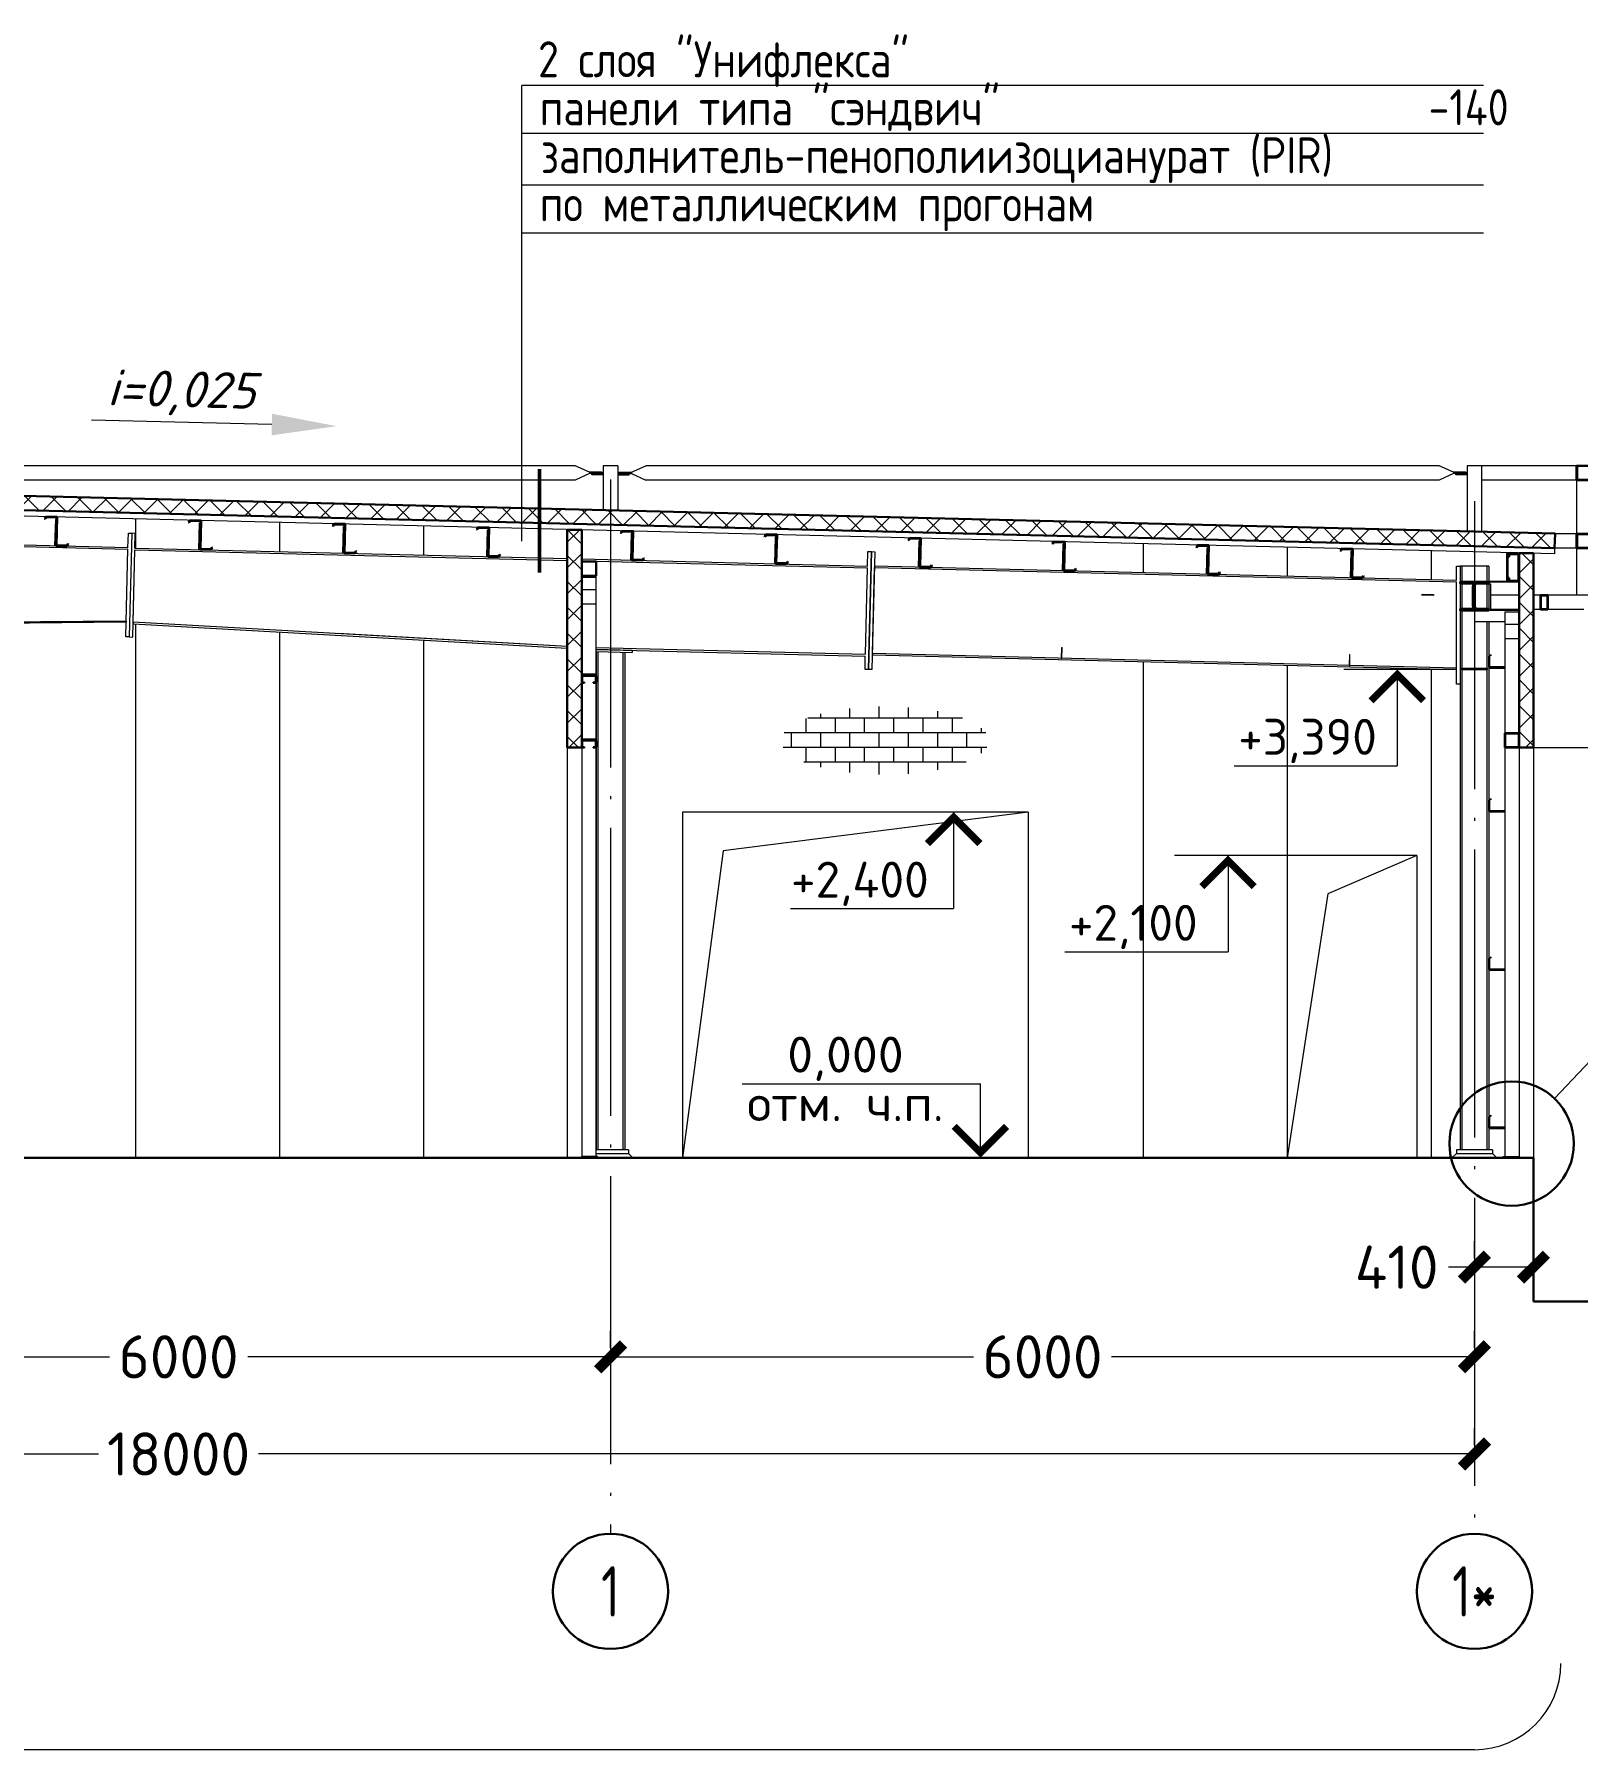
# Model space of a CAD drawing. Extents: x -965262 to 1142518, y -357520 to 71675.
# Drawn here: x -279028 to -268309, y -220285 to -208366 of the extents above; entities that cross this region are included whole.
import ezdxf

# ---------------------------------------------------------------- set-up
doc = ezdxf.new("R2010")
doc.units = 0
doc.header["$LTSCALE"] = 10
doc.linetypes.add('DOTE', pattern=[2.42, 2, -0.2, 0.02, -0.2])
doc.layers.get('0').update_dxf_attribs({"linetype": 'CONTINUOUS', "lineweight": 30})
doc.layers.get('Defpoints').update_dxf_attribs({"linetype": 'CONTINUOUS'})
doc.layers.add('DOTE', color=7, linetype='DOTE', lineweight=9)
doc.styles.add('GOST 2.304', font='isocpeur.ttf', dxfattribs={"width": 0.75, "height": 250})
doc.styles.get("Standard").update_dxf_attribs({"font": 'isocpeur.ttf', "height": 300})
doc.dimstyles.get("Standard").update_dxf_attribs({"dimscale": 100, "dimtxt": 300, "dimasz": 1.8, "dimexe": 1.8, "dimexo": 0.625, "dimgap": 0.9, "dimtad": 0, "dimdec": 0, "dimzin": 0, "dimdsep": 46, "dimtxsty": 'Standard', "dimblk": 'ARCHTICK', "dimcen": 0.9, "dimclrd": 256, "dimclre": 256, "dimclrt": 256, "dimadec": 0, "dimazin": 0, "dimtfac": 1, "dimtdec": 0, "dimtofl": 0, "dimtmove": 0, "dimatfit": 3, "dimfxl": 1, "dimtolj": 1, "dimtzin": 0, "dimlwd": 15, "dimlwe": 15, "dimarcsym": 0})
pattern_1 = [(45, (-343532.66, -364156.34), (-89.80256, 89.80256), []), (135, (-343532.66, -364156.34), (-89.80256, -89.80256), [])]

# ---------------------------------------------------------------- blocks, each defined once
blk = doc.blocks.new('_ArchTick')
at = {"color": 0, "linetype": 'ByBlock', "lineweight": 0, "const_width": 0.4}
blk.add_lwpolyline([(-0.5, -0.5), (0.5, 0.5)], dxfattribs=at)
blk = doc.blocks.new('*D94')
at = {"lineweight": 15, "transparency": 16777216}
for p, q in [((-268616, -216234), (-268616, -217112)), ((-269026, -216869), (-269026, -216752)), ((-269026, -216932), (-269206, -216932)), ((-268616, -216932), (-269026, -216932))]:
    blk.add_line(p, q, dxfattribs=at)
at = {"layer": 'Defpoints', "color": 0, "lineweight": 15, "transparency": 16777216}
for p in [(-268616, -216171), (-269026, -216932), (-268616, -216932)]:
    blk.add_point(p, dxfattribs=at)
at = {"lineweight": 15, "transparency": 16777216, "xscale": 180, "yscale": 180, "zscale": 180, "rotation": 180}
blk.add_blockref('_ArchTick', (-269026, -216932), dxfattribs=at)
at = {"lineweight": 15, "transparency": 16777216, "xscale": 180, "yscale": 180, "zscale": 180}
blk.add_blockref('_ArchTick', (-268616, -216932), dxfattribs=at)
at = {"lineweight": 15, "transparency": 16777216, "insert": (-269566, -216932), "char_height": 300, "attachment_point": 5}
blk.add_mtext('\\A1;410', dxfattribs=at)
blk = doc.blocks.new('*D83')
at = {"lineweight": 15, "transparency": 16777216}
for p, q in [((-281026, -217492), (-281026, -217375)), ((-275026, -217492), (-275026, -217375)), ((-281026, -217555), (-278506, -217555)), ((-275026, -217555), (-277546, -217555))]:
    blk.add_line(p, q, dxfattribs=at)
at = {"layer": 'Defpoints', "color": 0, "lineweight": 15, "transparency": 16777216}
for p in [(-281026, -217555), (-275026, -217555), (-275026, -217555)]:
    blk.add_point(p, dxfattribs=at)
at = {"lineweight": 15, "transparency": 16777216, "xscale": 180, "yscale": 180, "zscale": 180, "rotation": 180}
blk.add_blockref('_ArchTick', (-281026, -217555), dxfattribs=at)
at = {"lineweight": 15, "transparency": 16777216, "xscale": 180, "yscale": 180, "zscale": 180}
blk.add_blockref('_ArchTick', (-275026, -217555), dxfattribs=at)
at = {"lineweight": 15, "transparency": 16777216, "insert": (-278026, -217555), "char_height": 300, "attachment_point": 5}
blk.add_mtext('\\A1;6000', dxfattribs=at)
blk = doc.blocks.new('*D84')
at = {"lineweight": 15, "transparency": 16777216}
for p, q in [((-275026, -217492), (-275026, -217375)), ((-269026, -217492), (-269026, -217375)), ((-275026, -217555), (-272506, -217555)), ((-269026, -217555), (-271546, -217555))]:
    blk.add_line(p, q, dxfattribs=at)
at = {"layer": 'Defpoints', "color": 0, "lineweight": 15, "transparency": 16777216}
for p in [(-275026, -217555), (-269026, -217555), (-269026, -217555)]:
    blk.add_point(p, dxfattribs=at)
at = {"lineweight": 15, "transparency": 16777216, "xscale": 180, "yscale": 180, "zscale": 180, "rotation": 180}
blk.add_blockref('_ArchTick', (-275026, -217555), dxfattribs=at)
at = {"lineweight": 15, "transparency": 16777216, "xscale": 180, "yscale": 180, "zscale": 180}
blk.add_blockref('_ArchTick', (-269026, -217555), dxfattribs=at)
at = {"lineweight": 15, "transparency": 16777216, "insert": (-272026, -217555), "char_height": 300, "attachment_point": 5}
blk.add_mtext('\\A1;6000', dxfattribs=at)
blk = doc.blocks.new('*D95')
at = {"lineweight": 15, "transparency": 16777216}
for p, q in [((-287026, -218168), (-287026, -218050)), ((-269026, -218168), (-269026, -218050)), ((-287026, -218230), (-278581, -218230)), ((-269026, -218230), (-277471, -218230))]:
    blk.add_line(p, q, dxfattribs=at)
at = {"layer": 'Defpoints', "color": 0, "lineweight": 15, "transparency": 16777216}
for p in [(-287026, -218230), (-287026, -218230), (-269026, -218230)]:
    blk.add_point(p, dxfattribs=at)
at = {"lineweight": 15, "transparency": 16777216, "xscale": 180, "yscale": 180, "zscale": 180, "rotation": 180}
blk.add_blockref('_ArchTick', (-287026, -218230), dxfattribs=at)
at = {"lineweight": 15, "transparency": 16777216, "xscale": 180, "yscale": 180, "zscale": 180}
blk.add_blockref('_ArchTick', (-269026, -218230), dxfattribs=at)
at = {"lineweight": 15, "transparency": 16777216, "insert": (-278026, -218230), "char_height": 300, "attachment_point": 5}
blk.add_mtext('\\A1;18000', dxfattribs=at)
blk = doc.blocks.new('bbb')
at = {"extrusion": (0, 1, 0)}
for p, q in [((1977, 102793, 1451), (1877, 102793, 1451)), ((1977, 102793, 1451), (1877, 102793, 1451)), ((1879, 102791, 1451), (1974, 102791, 1451)), ((1974, 102791, 1451), (1974, 102695, 1451)), ((1977, 102693, 1451), (1977, 102793, 1451)), ((1977, 102793, 1451), (1977, 102793, 1451)), ((1877, 102693, 1451), (1977, 102693, 1451)), ((1974, 102695, 1451), (1879, 102695, 1451)), ((1977, 102320, 1451), (1877, 102320, 1451)), ((1879, 102317, 1451), (1974, 102317, 1451)), ((1974, 102317, 1451), (1974, 102222, 1451)), ((1977, 102220, 1451), (1977, 102320, 1451)), ((1877, 102220, 1451), (1977, 102220, 1451)), ((1974, 102222, 1451), (1879, 102222, 1451)), ((2587, 101987, 1451), (2587, 101975, 1451)), ((2787, 101987, 1451), (2587, 101987, 1451)), ((2587, 101975, 1451), (2670, 101975, 1451)), ((2683, 101962, 1451), (2683, 101812, 1451)), ((2691, 101812, 1451), (2691, 101962, 1451)), ((2704, 101975, 1451), (2787, 101975, 1451)), ((2787, 101975, 1451), (2787, 101987, 1451)), ((2177, 101893, 1451), (2177, 101793, 1451)), ((2227, 101893, 1451), (2177, 101893, 1451)), ((2177, 101793, 1451), (2227, 101793, 1451)), ((2179, 101891, 1451), (2225, 101891, 1451)), ((2179, 101795, 1451), (2179, 101891, 1451)), ((2225, 101795, 1451), (2179, 101795, 1451)), ((2225, 101891, 1451), (2225, 101795, 1451)), ((2227, 101793, 1451), (2227, 101893, 1451)), ((2587, 101799, 1451), (2587, 101787, 1451)), ((2670, 101799, 1451), (2587, 101799, 1451)), ((2587, 101787, 1451), (2787, 101787, 1451)), ((2787, 101799, 1451), (2704, 101799, 1451)), ((2787, 101787, 1451), (2787, 101799, 1451))]:
    blk.add_line(p, q, dxfattribs=at)
at = {"lineweight": 15}
for p, q in [((1877, 102793, 1451), (2637, 102793, 1451)), ((2637, 102793, 1451), (2737, 102793, 1451)), ((2817, 102739, 1451), (2737, 102739, 1451)), ((2737, 102739, 1451), (2737, 102730, 1451)), ((2747, 102748, 1451), (2747, 102739, 1451)), ((2747, 102748, 1451), (2832, 102748, 1451)), ((2747, 102739, 1451), (2832, 102739, 1451)), ((2817, 102730, 1451), (2817, 102739, 1451)), ((2832, 102748, 1451), (2932, 102793, 1451)), ((2832, 102748, 1451), (2832, 102739, 1451)), ((2832, 102739, 1451), (2932, 102693, 1451)), ((2932, 102793, 1451), (8442, 102793, 1451)), ((8542, 102748, 1451), (8442, 102793, 1451)), ((8542, 102739, 1451), (8442, 102693, 1451)), ((8627, 102748, 1451), (8542, 102748, 1451)), ((8542, 102748, 1451), (8542, 102739, 1451)), ((8627, 102739, 1451), (8542, 102739, 1451)), ((8557, 102739, 1451), (8637, 102739, 1451)), ((8557, 102730, 1451), (8557, 102739, 1451)), ((8627, 102748, 1451), (8627, 102739, 1451)), ((8637, 102793, 1451), (8737, 102793, 1451)), ((8637, 102739, 1451), (8637, 102730, 1451)), ((8817, 102739, 1451), (8737, 102739, 1451)), ((8737, 102739, 1451), (8737, 102730, 1451)), ((8747, 102748, 1451), (8747, 102739, 1451)), ((8747, 102748, 1451), (8832, 102748, 1451)), ((8747, 102739, 1451), (8832, 102739, 1451)), ((8817, 102730, 1451), (8817, 102739, 1451)), ((8832, 102748, 1451), (8932, 102793, 1451)), ((8832, 102748, 1451), (8832, 102739, 1451)), ((8832, 102739, 1451), (8932, 102693, 1451)), ((8932, 102793, 1451), (14442, 102793, 1451)), ((1977, 102693, 1451), (2637, 102693, 1451)), ((2737, 102730, 1451), (2817, 102730, 1451)), ((2932, 102693, 1451), (8442, 102693, 1451)), ((8637, 102730, 1451), (8557, 102730, 1451)), ((8737, 102730, 1451), (8817, 102730, 1451)), ((8932, 102693, 1451), (14442, 102693, 1451)), ((1977, 102320, 1451), (2127, 102320, 1451)), ((1977, 102220, 1451), (2130, 102220, 1451)), ((8787, 97994, 1451), (8787, 102028, 1451)), ((8887, 102028, 1451), (8887, 97994, 1451)), ((8887, 102018, 1451), (8787, 102018, 1451)), ((8887, 101933, 1451), (8787, 101933, 1451)), ((8887, 101833, 1451), (8787, 101833, 1451)), ((8777, 97985, 1451), (8777, 97994, 1451)), ((8777, 97994, 1451), (8887, 97994, 1451)), ((8777, 97985, 1451), (8887, 97985, 1451)), ((8887, 97985, 1451), (8887, 97994, 1451))]:
    blk.add_line(p, q, dxfattribs=at)
at = {"lineweight": 15, "extrusion": (0, 1, 0)}
for p, q in [((2637, 102793, 1451), (2637, 102334, 1451)), ((2737, 102793, 1451), (2737, 102336, 1451)), ((8637, 102793, 1451), (8637, 102482, 1451)), ((8737, 102793, 1451), (8737, 102484, 1451)), ((1977, 102693, 1451), (1977, 102320, 1451)), ((11539, 102210, 1451), (11535, 102395, 1451)), ((11535, 102395, 1451), (11541, 102395, 1451)), ((11545, 102210, 1451), (11541, 102395, 1451)), ((12038, 102222, 1451), (20562, 102433, 1451)), ((19087, 102387, 1451), (12038, 102213, 1451)), ((12539, 102235, 1451), (12534, 102420, 1451)), ((12540, 102420, 1451), (12534, 102420, 1451)), ((12545, 102235, 1451), (12540, 102420, 1451)), ((6541, 102087, 1451), (6536, 102272, 1451)), ((6536, 102272, 1451), (6542, 102272, 1451)), ((6547, 102087, 1451), (6542, 102272, 1451)), ((7540, 102111, 1451), (7536, 102296, 1451)), ((7536, 102296, 1451), (7542, 102296, 1451)), ((7546, 102112, 1451), (7542, 102296, 1451)), ((8540, 102136, 1451), (8536, 102321, 1451)), ((8536, 102321, 1451), (8542, 102321, 1451)), ((8546, 102136, 1451), (8542, 102321, 1451)), ((9540, 102161, 1451), (9535, 102346, 1451)), ((9535, 102346, 1451), (9541, 102346, 1451)), ((9546, 102161, 1451), (9541, 102346, 1451)), ((10540, 102185, 1451), (10535, 102370, 1451)), ((10535, 102370, 1451), (10541, 102370, 1451)), ((10546, 102186, 1451), (10541, 102370, 1451)), ((11987, 102322, 1451), (12011, 102323, 1451)), ((11990, 102221, 1451), (11987, 102322, 1451)), ((12011, 102323, 1451), (12029, 101603, 1451)), ((12035, 102323, 1451), (12011, 102323, 1451)), ((12011, 102323, 1451), (12029, 101603, 1451)), ((12038, 102222, 1451), (12035, 102323, 1451)), ((1977, 102220, 1451), (1977, 101893, 1451)), ((2464, 102184, 1451), (2458, 102184, 1451)), ((2458, 101989, 1451), (2458, 102184, 1451)), ((2464, 102184, 1451), (2464, 101989, 1451)), ((3542, 102013, 1451), (3537, 102198, 1451)), ((3537, 102198, 1451), (3543, 102198, 1451)), ((3548, 102013, 1451), (3543, 102198, 1451)), ((4537, 102222, 1451), (4543, 102223, 1451)), ((4541, 102037, 1451), (4537, 102222, 1451)), ((4547, 102038, 1451), (4543, 102223, 1451)), ((5541, 102062, 1451), (5536, 102247, 1451)), ((5536, 102247, 1451), (5542, 102247, 1451)), ((5547, 102062, 1451), (5542, 102247, 1451)), ((6875, 102196, 1451), (6851, 102195, 1451)), ((6851, 102195, 1451), (6871, 101376, 1451)), ((6899, 102197, 1451), (6875, 102196, 1451)), ((6895, 101376, 1451), (6875, 102196, 1451)), ((6875, 102196, 1451), (6895, 101376, 1451)), ((6901, 102096, 1451), (6899, 102197, 1451)), ((8887, 102145, 1451), (6901, 102096, 1451)), ((11990, 102221, 1451), (8987, 102147, 1451)), ((11990, 102209, 1451), (8987, 102135, 1451)), ((12002, 101709, 1451), (11990, 102209, 1451)), ((12005, 101602, 1451), (11990, 102209, 1451)), ((12050, 101705, 1451), (12038, 102213, 1451)), ((2587, 102096, 1451), (2587, 101787, 1451)), ((2587, 102096, 1451), (2599, 102096, 1451)), ((2599, 101987, 1451), (2599, 102096, 1451)), ((2599, 102096, 1451), (2775, 102096, 1451)), ((2775, 102096, 1451), (2775, 101987, 1451)), ((2775, 102096, 1451), (2787, 102096, 1451)), ((2811, 102096, 1451), (2787, 102096, 1451)), ((2787, 102096, 1451), (2787, 101987, 1451)), ((2811, 101995, 1451), (2811, 102096, 1451)), ((2811, 101995, 1451), (6853, 102094, 1451)), ((6853, 102086, 1451), (2811, 101987, 1451)), ((6853, 102094, 1451), (6853, 102086, 1451)), ((6868, 101487, 1451), (6853, 102086, 1451)), ((8887, 102133, 1451), (6901, 102084, 1451)), ((6916, 101484, 1451), (6901, 102084, 1451)), ((2397, 101983, 1451), (2397, 101989, 1451)), ((2397, 101989, 1451), (2587, 101989, 1451)), ((2397, 101983, 1451), (2587, 101983, 1451)), ((2575, 101973, 1451), (2575, 101787, 1451)), ((2587, 101973, 1451), (2575, 101973, 1451)), ((2587, 101973, 1451), (2587, 101787, 1451)), ((2599, 101799, 1451), (2599, 101975, 1451)), ((2700, 101957, 1451), (2691, 101957, 1451)), ((2700, 101975, 1451), (2700, 101957, 1451)), ((2700, 101817, 1451), (2700, 101957, 1451)), ((2775, 101975, 1451), (2775, 101799, 1451)), ((2787, 101975, 1451), (2787, 101799, 1451)), ((2811, 101387, 1451), (2811, 101987, 1451)), ((1877, 101893, 1451), (2177, 101893, 1451)), ((1927, 101793, 1451), (2177, 101793, 1451)), ((2227, 101893, 1451), (2277, 101893, 1451)), ((2227, 101793, 1451), (2277, 101793, 1451)), ((2377, 101893, 1451), (2575, 101893, 1451)), ((2377, 101793, 1451), (2575, 101793, 1451)), ((2691, 101817, 1451), (2700, 101817, 1451)), ((2700, 101817, 1451), (2700, 101800, 1451)), ((2775, 101787, 1451), (2775, 98040, 1451)), ((2787, 101787, 1451), (2787, 101276, 1451)), ((3050, 101901, 1451), (2970, 101899, 1451)), ((2970, 101899, 1451), (2971, 101891, 1451)), ((2971, 101891, 1451), (3051, 101893, 1451)), ((3051, 101893, 1451), (3050, 101901, 1451)), ((2587, 101707, 1451), (2587, 98040, 1451)), ((2599, 98040, 1451), (2599, 101707, 1451)), ((12002, 101709, 1451), (8987, 101540, 1451)), ((12003, 101695, 1451), (8987, 101526, 1451)), ((12002, 101709, 1451), (12003, 101695, 1451)), ((12002, 101709, 1451), (12002, 101709, 1451)), ((12050, 101713, 1451), (12050, 101705, 1451)), ((14537, 101691, 1451), (12050, 101713, 1451)), ((12050, 101713, 1451), (14537, 101691, 1451)), ((12050, 101705, 1451), (14537, 101683, 1451)), ((12053, 101604, 1451), (12050, 101705, 1451)), ((10581, 101629, 1451), (8987, 101540, 1451)), ((12029, 101603, 1451), (12005, 101602, 1451)), ((12029, 101603, 1451), (12053, 101604, 1451)), ((2811, 101387, 1451), (6868, 101487, 1451)), ((6868, 101478, 1451), (2811, 101378, 1451)), ((3555, 101480, 1451), (3551, 101480, 1451)), ((3553, 101405, 1451), (3551, 101480, 1451)), ((3555, 101480, 1451), (3557, 101405, 1451)), ((5554, 101530, 1451), (5550, 101529, 1451)), ((5552, 101454, 1451), (5550, 101529, 1451)), ((5556, 101455, 1451), (5552, 101454, 1451)), ((5554, 101530, 1451), (5556, 101455, 1451)), ((6868, 101487, 1451), (6868, 101478, 1451)), ((8787, 101530, 1451), (6916, 101484, 1451)), ((8787, 101516, 1451), (6917, 101470, 1451)), ((6919, 101377, 1451), (6917, 101470, 1451)), ((8537, 101510, 1451), (8787, 101516, 1451)), ((8537, 101510, 1451), (8537, 101495, 1451)), ((8787, 101501, 1451), (8537, 101495, 1451)), ((8587, 101496, 1451), (8587, 98040, 1451)), ((8599, 98040, 1451), (8599, 101496, 1451)), ((8775, 101501, 1451), (8775, 98040, 1451)), ((8787, 101501, 1451), (8787, 98040, 1451)), ((2477, 101393, 1451), (2587, 101393, 1451)), ((2587, 101387, 1451), (2477, 101387, 1451)), ((2774, 101387, 1451), (2599, 101387, 1451)), ((2599, 101387, 1451), (2599, 101378, 1451)), ((2774, 101378, 1451), (2599, 101378, 1451)), ((2774, 101378, 1451), (2774, 101387, 1451)), ((2811, 101378, 1451), (2811, 101387, 1451)), ((2811, 101276, 1451), (2811, 101387, 1451)), ((3557, 101405, 1451), (3553, 101405, 1451)), ((6871, 101376, 1451), (6895, 101376, 1451)), ((6895, 101376, 1451), (6919, 101377, 1451)), ((8787, 101344, 1451), (8887, 101344, 1451)), ((8887, 101335, 1451), (8787, 101335, 1451)), ((8887, 101335, 1451), (8887, 101344, 1451)), ((2787, 101276, 1451), (2787, 98040, 1451)), ((2787, 101276, 1451), (2811, 101276, 1451)), ((8787, 100894, 1451), (8887, 100894, 1451)), ((8887, 100885, 1451), (8787, 100885, 1451)), ((8887, 100885, 1451), (8887, 100894, 1451)), ((2477, 100393, 1451), (2587, 100393, 1451)), ((2587, 100387, 1451), (2477, 100387, 1451)), ((2477, 99293, 1451), (2587, 99293, 1451)), ((2587, 99287, 1451), (2477, 99287, 1451)), ((2477, 98193, 1451), (2587, 98193, 1451)), ((2587, 98187, 1451), (2477, 98187, 1451)), ((2562, 98040, 1451), (2562, 98015, 1451)), ((2562, 98040, 1451), (2812, 98040, 1451)), ((2812, 98015, 1451), (2562, 98015, 1451)), ((2812, 98040, 1451), (2812, 98015, 1451)), ((8562, 98040, 1451), (8562, 98015, 1451)), ((8562, 98040, 1451), (8787, 98040, 1451)), ((8787, 98015, 1451), (8562, 98015, 1451))]:
    blk.add_line(p, q, dxfattribs=at)
for p, q in [((8787, 101330, 1451), (8787, 101290, 1451)), ((8789, 101330, 1451), (8789, 101290, 1451)), ((8882, 101335, 1451), (8791, 101335, 1451)), ((8882, 101333, 1451), (8791, 101333, 1451)), ((8884, 101290, 1451), (8884, 101330, 1451)), ((8887, 101290, 1451), (8887, 101330, 1451)), ((8791, 101287, 1451), (8807, 101287, 1451)), ((8791, 101285, 1451), (8807, 101285, 1451)), ((8807, 101287, 1451), (8807, 101285, 1451)), ((8867, 101285, 1451), (8867, 101287, 1451)), ((8867, 101287, 1451), (8882, 101287, 1451)), ((8867, 101285, 1451), (8882, 101285, 1451)), ((8787, 100880, 1451), (8787, 100840, 1451)), ((8789, 100880, 1451), (8789, 100840, 1451)), ((8882, 100885, 1451), (8791, 100885, 1451)), ((8882, 100883, 1451), (8791, 100883, 1451)), ((8791, 100837, 1451), (8807, 100837, 1451)), ((8791, 100835, 1451), (8807, 100835, 1451)), ((8807, 100837, 1451), (8807, 100835, 1451)), ((8867, 100835, 1451), (8867, 100837, 1451)), ((8867, 100837, 1451), (8882, 100837, 1451)), ((8867, 100835, 1451), (8882, 100835, 1451)), ((8884, 100840, 1451), (8884, 100880, 1451)), ((8887, 100840, 1451), (8887, 100880, 1451))]:
    blk.add_line(p, q)
at = {"elevation": 1451}
blk.add_lwpolyline([(8887, 102028), (8787, 102028), (8787, 102128), (8887, 102128)], close=True, dxfattribs=at)
for centre, radius, start, end in [((2670, 101962, 1451), 13, 0, 90), ((2704, 101962, 1451), 13, 90, 180), ((2670, 101812, 1451), 13, 270, 0), ((2704, 101812, 1451), 13, 180, 270), ((8791, 101330, 1451), 4.6, 90, 180), ((8791, 101330, 1451), 2.3, 90, 180), ((8882, 101330, 1451), 4.6, 0, 90), ((8882, 101330, 1451), 2.3, 0, 90), ((8791, 101290, 1451), 4.6, 180, 270), ((8791, 101290, 1451), 2.3, 180, 270), ((8882, 101290, 1451), 2.3, 270, 0), ((8882, 101290, 1451), 4.6, 270, 0), ((8791, 100880, 1451), 4.6, 90, 180), ((8791, 100840, 1451), 4.6, 180, 270), ((8791, 100880, 1451), 2.3, 90, 180), ((8791, 100840, 1451), 2.3, 180, 270), ((8882, 100880, 1451), 4.6, 0, 90), ((8882, 100880, 1451), 2.3, 0, 90), ((8882, 100840, 1451), 2.3, 270, 0), ((8882, 100840, 1451), 4.6, 270, 0)]:
    blk.add_arc(centre, radius, start, end)

msp = doc.modelspace()

# ---------------------------------------------------------------- hatches: boundary and pattern name
at = {"lineweight": 15}
h = msp.add_hatch(dxfattribs=at)
h.set_pattern_fill('ANSI37', color=30, scale=40)
h.set_pattern_definition([(45, (-322535.02, -211418.89), (-89.80256, 89.80256), []), (135, (-322535.02, -211418.89), (-89.80256, -89.80256), [])])
h.paths.add_polyline_path([(-287346.2, -211369.7), (-287321.2, -211370.3), (-287324.8, -211470.2), (-287349.8, -211469.6)])
h.paths.add_polyline_path([(-268469.7, -211935.3), (-287324.8, -211470.2), (-287321.2, -211370.3), (-268466, -211835.4)])
h = msp.add_hatch(dxfattribs=at)
h.set_pattern_fill('ANSI37', color=30, scale=40)
h.set_pattern_definition(pattern_1)
h.paths.add_polyline_path([(-275326, -213321.2), (-275226.1, -213321.2), (-275226.1, -211808.7), (-275326, -211808.7)])
h = msp.add_hatch(dxfattribs=at)
h.set_pattern_fill('ANSI37', color=30, scale=40)
h.set_pattern_definition(pattern_1)
h.paths.add_polyline_path([(-268716, -213321.2), (-268616, -213321.2), (-268616, -211971.7), (-268716, -211971.7)])
h = msp.add_hatch(dxfattribs=at)
h.set_pattern_fill('AR-B816', color=1, scale=0.5)
h.set_pattern_definition([(0, (-322131.18, -210067.75), (0, 101.6), []), (90, (-322131.18, -210067.75), (-101.6, 101.6), [101.6, -101.6])])
edge = h.paths.add_edge_path()
edge.add_ellipse((-273119.3, -213273.3), major_axis=(-720.5, 0), ratio=0.3284225, start_angle=0, end_angle=360, ccw=False)

# ---------------------------------------------------------------- linework, layer by layer
for p, q in [((-275641.5, -211887.4, -3259.8), (-275641.5, -208721.2, -3259.8)), ((-268963.2, -208721.2, -3259.8), (-275641.5, -208721.2, -3259.8)), ((-268963.2, -209054.8, -3259.8), (-275641.5, -209054.8, -3259.8)), ((-268963.2, -209414.2, -3259.8), (-275641.5, -209414.2, -3259.8)), ((-268963.2, -209747.9, -3259.8), (-275641.5, -209747.9, -3259.8)), ((-268797, -212167.2, -3259.8), (-268797, -211972.2, -3259.8)), ((-268791, -211972.2, -3259.8), (-268797, -211972.2, -3259.8)), ((-268791, -212167.2, -3259.8), (-268791, -211972.2, -3259.8)), ((-268791, -212167.2, -3259.8), (-268797, -212167.2, -3259.8)), ((-268716, -212369.2, -3259.8), (-269026, -212369.2, -3259.8)), ((-268816, -212379.2, -3259.8), (-268816, -216162.2, -3259.8)), ((-268816, -212379.2, -3259.8), (-268716, -212379.2, -3259.8)), ((-268816, -212449.2, -3259.8), (-269026, -212449.2, -3259.8)), ((-268816, -212464.2, -3259.8), (-268716, -212464.2, -3259.8)), ((-268816, -212564.2, -3259.8), (-268716, -212564.2, -3259.8)), ((-268926, -212687.1, -3259.8), (-268912.4, -212675.7, -3259.8)), ((-268926, -212763.2, -3259.8), (-268926, -212687.1, -3259.8)), ((-268909.2, -212679.5, -3259.8), (-268921, -212689.4, -3259.8)), ((-268921, -212689.4, -3259.8), (-268921, -212758.1, -3259.8)), ((-268912.4, -212675.7, -3259.8), (-268909.2, -212679.5, -3259.8)), ((-269150.3, -212778.8, -3259.8), (-269932.4, -212778.7, -3259.8)), ((-269561.8, -212778.7, -3259.8), (-269561.8, -213448, -3259.8)), ((-268816, -212763.2, -3259.8), (-268926, -212763.2, -3259.8)), ((-268921, -212758.1, -3259.8), (-268816, -212758.1, -3259.8)), ((-268616, -213321.2, -3259.8), (-267532.4, -213321.2, -1808.5)), ((-268926, -213687.1, -3259.8), (-268912.4, -213675.7, -3259.8)), ((-268926, -213763.2, -3259.8), (-268926, -213687.1, -3259.8)), ((-268909.2, -213679.5, -3259.8), (-268921, -213689.4, -3259.8)), ((-268921, -213689.4, -3259.8), (-268921, -213758.1, -3259.8)), ((-268912.4, -213675.7, -3259.8), (-268909.2, -213679.5, -3259.8)), ((-272643, -213771.2, -3259.8), (-272643, -214440.5, -3259.8)), ((-268816, -213763.2, -3259.8), (-268926, -213763.2, -3259.8)), ((-268921, -213758.1, -3259.8), (-268816, -213758.1, -3259.8)), ((-270326, -214071.2, -3259.8), (-271108.2, -214071.1, -3259.8)), ((-270737.6, -214071.1, -3259.8), (-270737.6, -214740.4, -3259.8)), ((-268926, -214787.1, -3259.8), (-268912.4, -214775.7, -3259.8)), ((-268926, -214863.2, -3259.8), (-268926, -214787.1, -3259.8)), ((-268816, -214863.2, -3259.8), (-268926, -214863.2, -3259.8)), ((-268909.2, -214779.5, -3259.8), (-268921, -214789.4, -3259.8)), ((-268921, -214789.4, -3259.8), (-268921, -214858.1, -3259.8)), ((-268921, -214858.1, -3259.8), (-268816, -214858.1, -3259.8)), ((-268912.4, -214775.7, -3259.8), (-268909.2, -214779.5, -3259.8)), ((-272457.4, -216171.2, -3259.8), (-272457.4, -215658.1, -3259.8)), ((-268926, -215887.1, -3259.8), (-268912.4, -215875.7, -3259.8)), ((-268926, -215963.2, -3259.8), (-268926, -215887.1, -3259.8)), ((-268909.2, -215879.5, -3259.8), (-268921, -215889.4, -3259.8)), ((-268921, -215889.4, -3259.8), (-268921, -215958.1, -3259.8)), ((-268921, -215958.1, -3259.8), (-268816, -215958.1, -3259.8)), ((-268912.4, -215875.7, -3259.8), (-268909.2, -215879.5, -3259.8)), ((-268816, -215963.2, -3259.8), (-268926, -215963.2, -3259.8)), ((-274901, -216141.2, -3259.8), (-274872.3, -216170, -3259.8)), ((-269151, -216141.2, -3259.8), (-269179.8, -216170, -3259.8)), ((-268901, -216141.2, -3259.8), (-268872.3, -216170, -3259.8)), ((-268826, -216162.2, -3259.8), (-268716, -216162.2, -3259.8)), ((-268826, -216171.2, -3259.8), (-268826, -216162.2, -3259.8)), ((-268826, -216171.2, -3259.8), (-268716, -216171.2, -3259.8)), ((-269026, -220284.6, -4711.1), (-295126, -220284.6, -4711.1))]:
    msp.add_line(p, q, dxfattribs=at)
at = {"lineweight": 15, "ltscale": 100}
msp.add_line((-277378, -211077.5, -7970.9), (-278631.4, -211046.2, -7970.9), dxfattribs=at)
at = {"color": 30}
for p, q in [((-268466, -211835.4, -3259.8), (-287346.2, -211369.7, -3259.8)), ((-268469.7, -211935.3, -3259.8), (-287349.8, -211469.6, -3259.8)), ((-275226, -211808.7, -3259.8), (-275326, -211808.7, -3259.8)), ((-275326, -213321.2, -3259.8), (-275326, -211808.7, -3259.8)), ((-275226, -213321.2, -3259.8), (-275226, -211808.7, -3259.8)), ((-268466, -211835.4, -3259.8), (-268469.7, -211935.3, -3259.8)), ((-268716, -211971.7, -3259.8), (-268716, -213321.2, -3259.8)), ((-268616, -211971.7, -3259.8), (-268716, -211971.7, -3259.8)), ((-268616, -211971.7, -3259.8), (-268616, -213321.2, -3259.8)), ((-275226, -213321.2, -3259.8), (-275326, -213321.2, -3259.8)), ((-268616, -213321.2, -3259.8), (-268716, -213321.2, -3259.8))]:
    msp.add_line(p, q, dxfattribs=at)
at = {"lineweight": 50}
msp.add_line((-275519.6, -211386.4, -3259.8), (-275519.6, -212106.1, -3259.8), dxfattribs=at)
at = {"color": 30, "lineweight": 15}
for p, q in [((-268470.9, -211975.3, -3259.8), (-287351, -211509.6, -3259.8)), ((-278326, -211732.2, -3259.8), (-278326, -211935.3, -3259.8)), ((-277326, -211756.9, -3259.8), (-277326, -211959.9, -3259.8)), ((-276326, -211781.5, -3259.8), (-276326, -211984.6, -3259.8)), ((-271326, -211904.8, -3259.8), (-271326, -212107.9, -3259.8)), ((-268469.7, -211935.3, -3259.8), (-268470.9, -211975.3, -3259.8)), ((-271326, -212725.1, -3259.8), (-271326, -216171.2, -3259.8)), ((-275326, -213321.2, -3259.8), (-275326, -216171.5, -3259.8)), ((-275226, -213321.2, -3259.8), (-275226, -216171.5, -3259.8)), ((-268716, -213321.2, -3259.8), (-268716, -216171.2, -3259.8)), ((-268616, -213321.2, -3259.8), (-268616, -216171.2, -3259.8)), ((-270326, -214071.2, -3259.8), (-270326, -216171.2, -3259.8)), ((-269426, -214071.2, -3259.8), (-270044, -214338.3, -3259.8)), ((-269426, -214071.2, -3259.8), (-269426, -216171.2, -3259.8)), ((-270044, -214338.3, -3259.8), (-270326, -216171.2, -3259.8)), ((-275226, -216171.5, -3259.8), (-275326, -216171.5, -3259.8)), ((-268616, -216171.2, -3259.8), (-268716, -216171.2, -3259.8))]:
    msp.add_line(p, q, dxfattribs=at)
for p, q in [((-278944.3, -211716.9, -3259.8), (-278956, -211730.2, -3259.8)), ((-278956, -211730.2, -3259.8), (-278952.2, -211733.6, -3259.8)), ((-278952.2, -211733.6, -3259.8), (-278942, -211722.1, -3259.8)), ((-278868.2, -211718.8, -3259.8), (-278944.3, -211716.9, -3259.8)), ((-278942, -211722.1, -3259.8), (-278873.4, -211723.8, -3259.8)), ((-278873.4, -211723.8, -3259.8), (-278878.3, -211921.7, -3259.8)), ((-278873.1, -211916.7, -3259.8), (-278868.2, -211718.8, -3259.8)), ((-277944.6, -211741.6, -3259.8), (-277956.3, -211754.9, -3259.8)), ((-277956.3, -211754.9, -3259.8), (-277952.5, -211758.3, -3259.8)), ((-277952.5, -211758.3, -3259.8), (-277942.3, -211746.7, -3259.8)), ((-277868.5, -211743.5, -3259.8), (-277944.6, -211741.6, -3259.8)), ((-277942.3, -211746.7, -3259.8), (-277873.7, -211748.4, -3259.8)), ((-277873.7, -211748.4, -3259.8), (-277878.6, -211946.3, -3259.8)), ((-277873.4, -211941.4, -3259.8), (-277868.5, -211743.5, -3259.8)), ((-276944.9, -211766.2, -3259.8), (-276956.6, -211779.6, -3259.8)), ((-276956.6, -211779.6, -3259.8), (-276952.8, -211782.9, -3259.8)), ((-276952.8, -211782.9, -3259.8), (-276942.6, -211771.4, -3259.8)), ((-276868.8, -211768.1, -3259.8), (-276944.9, -211766.2, -3259.8)), ((-276942.6, -211771.4, -3259.8), (-276874, -211773.1, -3259.8)), ((-276874, -211773.1, -3259.8), (-276878.9, -211971, -3259.8)), ((-276873.7, -211966, -3259.8), (-276868.8, -211768.1, -3259.8)), ((-275945.2, -211790.9, -3259.8), (-275956.9, -211804.2, -3259.8)), ((-275869.1, -211792.8, -3259.8), (-275945.2, -211790.9, -3259.8)), ((-278794.3, -211906.9, -3259.8), (-278804.4, -211918.4, -3259.8)), ((-278790.5, -211910.2, -3259.8), (-278794.3, -211906.9, -3259.8)), ((-275956.9, -211804.2, -3259.8), (-275953.1, -211807.6, -3259.8)), ((-275953.1, -211807.6, -3259.8), (-275942.9, -211796, -3259.8)), ((-275942.9, -211796, -3259.8), (-275874.3, -211797.7, -3259.8)), ((-275874.3, -211797.7, -3259.8), (-275879.2, -211995.6, -3259.8)), ((-275874, -211990.7, -3259.8), (-275869.1, -211792.8, -3259.8)), ((-274945.5, -211815.6, -3259.8), (-274957.2, -211828.9, -3259.8)), ((-274957.2, -211828.9, -3259.8), (-274953.4, -211832.2, -3259.8)), ((-274953.4, -211832.2, -3259.8), (-274943.2, -211820.7, -3259.8)), ((-274869.4, -211817.5, -3259.8), (-274945.5, -211815.6, -3259.8)), ((-274943.2, -211820.7, -3259.8), (-274874.6, -211822.4, -3259.8)), ((-274874.6, -211822.4, -3259.8), (-274879.5, -212020.3, -3259.8)), ((-274874.3, -212015.3, -3259.8), (-274869.4, -211817.5, -3259.8)), ((-273945.8, -211840.2, -3259.8), (-273957.5, -211853.5, -3259.8)), ((-273957.5, -211853.5, -3259.8), (-273953.7, -211856.9, -3259.8)), ((-273953.7, -211856.9, -3259.8), (-273943.6, -211845.3, -3259.8)), ((-273869.7, -211842.1, -3259.8), (-273945.8, -211840.2, -3259.8)), ((-273943.6, -211845.3, -3259.8), (-273874.9, -211847.1, -3259.8)), ((-273874.9, -211847.1, -3259.8), (-273879.8, -212044.9, -3259.8)), ((-273874.6, -212040, -3259.8), (-273869.7, -211842.1, -3259.8)), ((-272946.1, -211864.9, -3259.8), (-272957.9, -211878.2, -3259.8)), ((-272957.9, -211878.2, -3259.8), (-272954, -211881.5, -3259.8)), ((-272954, -211881.5, -3259.8), (-272943.9, -211870, -3259.8)), ((-272870, -211866.8, -3259.8), (-272946.1, -211864.9, -3259.8)), ((-272943.9, -211870, -3259.8), (-272875.2, -211871.7, -3259.8)), ((-272875.2, -211871.7, -3259.8), (-272880.1, -212069.6, -3259.8)), ((-272874.9, -212064.6, -3259.8), (-272870, -211866.8, -3259.8)), ((-271946.4, -211889.5, -3259.8), (-271958.2, -211902.8, -3259.8)), ((-271958.2, -211902.8, -3259.8), (-271954.3, -211906.2, -3259.8)), ((-271954.3, -211906.2, -3259.8), (-271944.2, -211894.7, -3259.8)), ((-271870.3, -211891.4, -3259.8), (-271946.4, -211889.5, -3259.8)), ((-271944.2, -211894.7, -3259.8), (-271875.5, -211896.4, -3259.8)), ((-271875.5, -211896.4, -3259.8), (-271880.4, -212094.2, -3259.8)), ((-271875.2, -212089.3, -3259.8), (-271870.3, -211891.4, -3259.8)), ((-278878.3, -211921.7, -3259.8), (-278802.2, -211923.6, -3259.8)), ((-278804.4, -211918.4, -3259.8), (-278873.1, -211916.7, -3259.8)), ((-278802.2, -211923.6, -3259.8), (-278790.5, -211910.2, -3259.8)), ((-277878.6, -211946.3, -3259.8), (-277802.5, -211948.2, -3259.8)), ((-277804.8, -211943.1, -3259.8), (-277873.4, -211941.4, -3259.8)), ((-277794.6, -211931.5, -3259.8), (-277804.8, -211943.1, -3259.8)), ((-277802.5, -211948.2, -3259.8), (-277790.8, -211934.9, -3259.8)), ((-277790.8, -211934.9, -3259.8), (-277794.6, -211931.5, -3259.8)), ((-276878.9, -211971, -3259.8), (-276802.8, -211972.9, -3259.8)), ((-276805.1, -211967.7, -3259.8), (-276873.7, -211966, -3259.8)), ((-276794.9, -211956.2, -3259.8), (-276805.1, -211967.7, -3259.8)), ((-276802.8, -211972.9, -3259.8), (-276791.1, -211959.6, -3259.8)), ((-276791.1, -211959.6, -3259.8), (-276794.9, -211956.2, -3259.8)), ((-275879.2, -211995.6, -3259.8), (-275803.1, -211997.5, -3259.8)), ((-275805.4, -211992.4, -3259.8), (-275874, -211990.7, -3259.8)), ((-275795.2, -211980.8, -3259.8), (-275805.4, -211992.4, -3259.8)), ((-275803.1, -211997.5, -3259.8), (-275791.4, -211984.2, -3259.8)), ((-275791.4, -211984.2, -3259.8), (-275795.2, -211980.8, -3259.8)), ((-274879.5, -212020.3, -3259.8), (-274803.4, -212022.2, -3259.8)), ((-274805.7, -212017.1, -3259.8), (-274874.3, -212015.3, -3259.8)), ((-274795.5, -212005.5, -3259.8), (-274805.7, -212017.1, -3259.8)), ((-274803.4, -212022.2, -3259.8), (-274791.7, -212008.9, -3259.8)), ((-274791.7, -212008.9, -3259.8), (-274795.5, -212005.5, -3259.8)), ((-270946.7, -211914.2, -3259.8), (-270958.5, -211927.5, -3259.8)), ((-270958.5, -211927.5, -3259.8), (-270954.7, -211930.9, -3259.8)), ((-270954.7, -211930.9, -3259.8), (-270944.5, -211919.3, -3259.8)), ((-270870.6, -211916.1, -3259.8), (-270946.7, -211914.2, -3259.8)), ((-270944.5, -211919.3, -3259.8), (-270875.8, -211921, -3259.8)), ((-270875.8, -211921, -3259.8), (-270880.7, -212118.9, -3259.8)), ((-270875.5, -212114, -3259.8), (-270870.6, -211916.1, -3259.8)), ((-269947, -211938.8, -3259.8), (-269958.8, -211952.2, -3259.8)), ((-269958.8, -211952.2, -3259.8), (-269955, -211955.5, -3259.8)), ((-269955, -211955.5, -3259.8), (-269944.8, -211944, -3259.8)), ((-269870.9, -211940.7, -3259.8), (-269947, -211938.8, -3259.8)), ((-269944.8, -211944, -3259.8), (-269876.1, -211945.7, -3259.8)), ((-269876.1, -211945.7, -3259.8), (-269881, -212143.6, -3259.8)), ((-269875.8, -212138.6, -3259.8), (-269870.9, -211940.7, -3259.8)), ((-268791, -211982.2, -3259.8), (-268791, -211997.2, -3259.8)), ((-268786, -211997.2, -3259.8), (-268791, -211997.2, -3259.8)), ((-268786, -211982.2, -3259.8), (-268786, -211997.2, -3259.8)), ((-268726, -211972.2, -3259.8), (-268781, -211972.2, -3259.8)), ((-268726, -211977.2, -3259.8), (-268781, -211977.2, -3259.8)), ((-268721, -211982.2, -3259.8), (-268721, -212157.2, -3259.8)), ((-268716, -211971.7, -3259.8), (-268716, -212021.2, -3259.8)), ((-268716, -211982.2, -3259.8), (-268716, -212157.2, -3259.8)), ((-273879.8, -212044.9, -3259.8), (-273803.7, -212046.8, -3259.8)), ((-273806, -212041.7, -3259.8), (-273874.6, -212040, -3259.8)), ((-273795.8, -212030.2, -3259.8), (-273806, -212041.7, -3259.8)), ((-273803.7, -212046.8, -3259.8), (-273792, -212033.5, -3259.8)), ((-273792, -212033.5, -3259.8), (-273795.8, -212030.2, -3259.8)), ((-272880.1, -212069.6, -3259.8), (-272804, -212071.5, -3259.8)), ((-272806.3, -212066.4, -3259.8), (-272874.9, -212064.6, -3259.8)), ((-272796.1, -212054.8, -3259.8), (-272806.3, -212066.4, -3259.8)), ((-272804, -212071.5, -3259.8), (-272792.3, -212058.2, -3259.8)), ((-272792.3, -212058.2, -3259.8), (-272796.1, -212054.8, -3259.8)), ((-271880.4, -212094.2, -3259.8), (-271804.3, -212096.2, -3259.8)), ((-271806.6, -212091, -3259.8), (-271875.2, -212089.3, -3259.8)), ((-271796.4, -212079.5, -3259.8), (-271806.6, -212091, -3259.8)), ((-271804.3, -212096.2, -3259.8), (-271792.6, -212082.8, -3259.8)), ((-271792.6, -212082.8, -3259.8), (-271796.4, -212079.5, -3259.8)), ((-270880.7, -212118.9, -3259.8), (-270804.6, -212120.8, -3259.8)), ((-270806.9, -212115.7, -3259.8), (-270875.5, -212114, -3259.8)), ((-270796.7, -212104.1, -3259.8), (-270806.9, -212115.7, -3259.8)), ((-270804.6, -212120.8, -3259.8), (-270792.9, -212107.5, -3259.8)), ((-270792.9, -212107.5, -3259.8), (-270796.7, -212104.1, -3259.8)), ((-269881, -212143.6, -3259.8), (-269804.9, -212145.5, -3259.8)), ((-269807.2, -212140.3, -3259.8), (-269875.8, -212138.6, -3259.8)), ((-269797, -212128.8, -3259.8), (-269807.2, -212140.3, -3259.8)), ((-269804.9, -212145.5, -3259.8), (-269793.2, -212132.1, -3259.8)), ((-269793.2, -212132.1, -3259.8), (-269797, -212128.8, -3259.8)), ((-268791, -212142.2, -3259.8), (-268791, -212157.2, -3259.8)), ((-268786, -212142.2, -3259.8), (-268791, -212142.2, -3259.8)), ((-268786, -212142.2, -3259.8), (-268786, -212157.2, -3259.8)), ((-268726, -212162.2, -3259.8), (-268781, -212162.2, -3259.8)), ((-268726, -212167.2, -3259.8), (-268781, -212167.2, -3259.8)), ((-268816, -213221.2, -3259.8), (-268716, -213221.2, -3259.8)), ((-268816, -213221.2, -3259.8), (-268816, -213321.2, -3259.8)), ((-268816, -213321.2, -3259.8), (-268716, -213321.2, -3259.8)), ((-268813.7, -213223.5, -3259.8), (-268718.3, -213223.5, -3259.8)), ((-268813.7, -213223.5, -3259.8), (-268813.7, -213318.9, -3259.8)), ((-268813.7, -213318.9, -3259.8), (-268718.3, -213318.9, -3259.8)), ((-268718.3, -213318.9, -3259.8), (-268718.3, -213223.5, -3259.8)), ((-268716, -213221.2, -3259.8), (-268716, -213321.2, -3259.8))]:
    msp.add_line(p, q)
at = {"color": 30, "lineweight": 5}
for p, q in [((-270326, -211929.5, -3259.8), (-270326, -212132.6, -3259.8)), ((-269326, -211954.2, -3259.8), (-269326, -212157.3, -3259.8)), ((-278326, -212461.9, -3259.8), (-278326, -216171.5, -3259.8)), ((-277326, -212518.2, -3259.8), (-277326, -216171.5, -3259.8)), ((-276326, -212574.5, -3259.8), (-276326, -216171.5, -3259.8)), ((-270326, -212749.8, -3259.8), (-270326, -216171.2, -3259.8)), ((-269326, -212774.4, -3259.8), (-269326, -216171.2, -3259.8))]:
    msp.add_line(p, q, dxfattribs=at)
at = {"ltscale": 0.3}
msp.add_line((-268716, -213321.2, -3259.8), (-268716, -211971.7, -3259.8), dxfattribs=at)
at = {"lineweight": 15, "ltscale": 0.3}
for p, q in [((-270694.2, -213448, -3259.8), (-269561.8, -213448, -3259.8)), ((-273775.4, -214440.5, -3259.8), (-272643, -214440.5, -3259.8)), ((-271870, -214740.4, -3259.8), (-270737.6, -214740.4, -3259.8)), ((-274112.3, -215658.1, -3259.8), (-272457.4, -215658.1, -3259.8))]:
    msp.add_line(p, q, dxfattribs=at)
at = {"color": 1, "lineweight": 15}
for p, q in [((-274526, -213771.2, -3259.8), (-274526, -216171.2, -3259.8)), ((-272126, -213771.2, -3259.8), (-274244, -214038.3, -3259.8)), ((-272126, -213771.2, -3259.8), (-272126, -216171.2, -3259.8)), ((-274244, -214038.3, -3259.8), (-274526, -216171.2, -3259.8))]:
    msp.add_line(p, q, dxfattribs=at)
at = {"color": 1, "lineweight": 15, "extrusion": (-1.83697e-16, 0, -1)}
msp.add_line((-272126, -213771.2, -3259.8), (-274526, -213771.2, -3259.8), dxfattribs=at)
at = {"color": 30, "lineweight": 15, "extrusion": (-1.83697e-16, 0, -1)}
msp.add_line((-269426, -214071.2, -3259.8), (-270326, -214071.2, -3259.8), dxfattribs=at)
at = {"color": 5, "lineweight": 15}
msp.add_line((-267975.4, -215236.2, -7970.9), (-268470.9, -215759.4, -5026.1), dxfattribs=at)
at = {"extrusion": (-1.83697e-16, 0, -1)}
for p, q in [((-268616, -216171.2, -3259.8), (-336106, -216171.2, -3259.8)), ((-268616, -217171.2, -3259.8), (-268616, -216171.2, -3259.8)), ((-266496, -217171.2, -3259.8), (-268616, -217171.2, -3259.8))]:
    msp.add_line(p, q, dxfattribs=at)
at = {"lineweight": 15, "const_width": 50, "elevation": -3259.8}
for points in [[(-269744.2, -212996.4), (-269561.8, -212814), (-269379.5, -212996.4)], [(-272825.3, -213988.9), (-272643, -213806.5), (-272460.7, -213988.9)], [(-270919.9, -214288.8), (-270737.6, -214106.5), (-270555.3, -214288.8)], [(-272639.7, -215953.5), (-272457.4, -216135.8), (-272275, -215953.5)]]:
    msp.add_lwpolyline(points, dxfattribs=at)
at = {"color": 5}
msp.add_circle((-268768.1, -216073.1, -3259.8), 432.2, dxfattribs=at)
for centre, radius, start, end in [((-268781, -211982.2, -3259.8), 10, 90, 180), ((-268781, -211982.2, -3259.8), 5, 90, 180), ((-268726, -211982.2, -3259.8), 10, 0, 90), ((-268726, -211982.2, -3259.8), 5, 0, 90), ((-268781, -212157.2, -3259.8), 10, 180, 270), ((-268781, -212157.2, -3259.8), 5, 180, 270), ((-268726, -212157.2, -3259.8), 10, 270, 0), ((-268726, -212157.2, -3259.8), 5, 270, 0)]:
    msp.add_arc(centre, radius, start, end)
at = {"lineweight": 15}
msp.add_arc((-269026, -219684.6, -4711.1), 600, 270, 0, dxfattribs=at)
at = {"lineweight": 15, "ltscale": 100}
msp.add_solid([(-277376.1, -211002.5, -7970.9), (-277379.8, -211152.5, -7970.9), (-276928.1, -211088.8, -7970.9)], dxfattribs=at)
at = {"layer": 'DOTE', "ltscale": 100, "extrusion": (0, -1, 0)}
for p, q in [((-275026, -211460, -4711.1), (-275026, -218784.6, -4711.1)), ((-269026, -211610.3, -4711.1), (-269026, -218784.6, -4711.1))]:
    msp.add_line(p, q, dxfattribs=at)
at = {"layer": 'DOTE', "linetype": 'Continuous', "lineweight": 30}
for centre in [(-275026, -219184.6, -4711.1), (-269026, -219184.6, -4711.1)]:
    msp.add_circle(centre, 400, dxfattribs=at)

# ---------------------------------------------------------------- block references
at = {"color": 6, "xscale": -1}
msp.add_blockref('bbb', (-266339.4, -314156.3, -4711.1), dxfattribs=at)

# ---------------------------------------------------------------- texts
at = {"style": 'GOST 2.304', "width": 0.85}
for s, p in [('2 слоя "Унифлекса"', (-275529.6, -208664.8, -3259.8)), ('панели типа "сэндвич"                      -140', (-275517.9, -208998.5, -3259.8)), ('заполнитель-пенополиизоцианурат (PIR)', (-275510.5, -209331.3, -3259.8)), ('по металлическим прогонам', (-275517.9, -209665.8, -3259.8))]:
    msp.add_text(s, height=250, dxfattribs=at).set_placement(p)
at = {"style": 'GOST 2.304'}
for s, p in [('+3,390', (-270666.5, -213372.1, -3259.8)), ('+2,400', (-273772.6, -214364.6, -3259.8)), ('+2,100', (-271842.2, -214664.5, -3259.8))]:
    msp.add_text(s, height=250, dxfattribs=at).set_placement(p)
at = {"ltscale": 25, "insert": (-278006.1, -210860.3, -7970.9), "char_height": 250, "width": 828.736, "attachment_point": 5, "rotation": 358.56771, "style": 'GOST 2.304'}
msp.add_mtext('{\\fISOCPEUR|b0|i1|c204|p34;\\W1;i=0,025}', dxfattribs=at)
at = {"char_height": 250, "attachment_point": 5, "style": 'GOST 2.304'}
for s, insert, width in [('{\\W1.05;0,000}', (-273394.5, -215484.2, -3259.8), 1000), ('{\\W1.05;отм. ч.п.}', (-273394.5, -215792.1, -3259.8), 1762.533)]:
    msp.add_mtext(s, dxfattribs=dict(at, insert=insert, width=width))
at = {"layer": 'DOTE', "linetype": 'Continuous', "lineweight": 30, "ltscale": 100, "char_height": 350, "width": 800, "attachment_point": 5, "style": 'GOST 2.304'}
for s, insert in [('1', (-275026, -219184.6, -4711.1)), ('1*', (-269026, -219184.6, -4711.1))]:
    msp.add_mtext(s, dxfattribs=dict(at, insert=insert))

# ---------------------------------------------------------------- dimensions: what is measured, and where the dimension line sits
at = {"lineweight": 15}
dim = msp.add_linear_dim(base=(-268616, -216931.8, -3259.8), p1=(-269026, -216931.8, -3259.8), p2=(-268616, -216171.2, -3259.8), angle=180, dimstyle='Standard', dxfattribs=at)
dim.commit()
dim.dimension.update_dxf_attribs({"geometry": '*D94', "text_midpoint": (-269566, -216931.8, -3259.8), "dimtype": 160})
for base, p1, p2, picture, middle in [((-275026, -217554.9, -3259.8), (-281026, -217554.9, -3259.8), (-275026, -217554.9, -3259.8), '*D83', (-278026, -217554.9, -3259.8)), ((-269026, -217554.9, -3259.8), (-275026, -217554.9, -3259.8), (-269026, -217554.9, -3259.8), '*D84', (-272026, -217554.9, -3259.8)), ((-287026, -218230, -3259.8), (-269026, -218230, -3259.8), (-287026, -218230, -3259.8), '*D95', (-278026, -218230, -3259.8))]:
    dim = msp.add_linear_dim(base=base, p1=p1, p2=p2, angle=180, dimstyle='Standard', dxfattribs=at)
    dim.commit()
    dim.dimension.update_dxf_attribs({"geometry": picture, "text_midpoint": middle})

doc.saveas('drawing.dxf')
